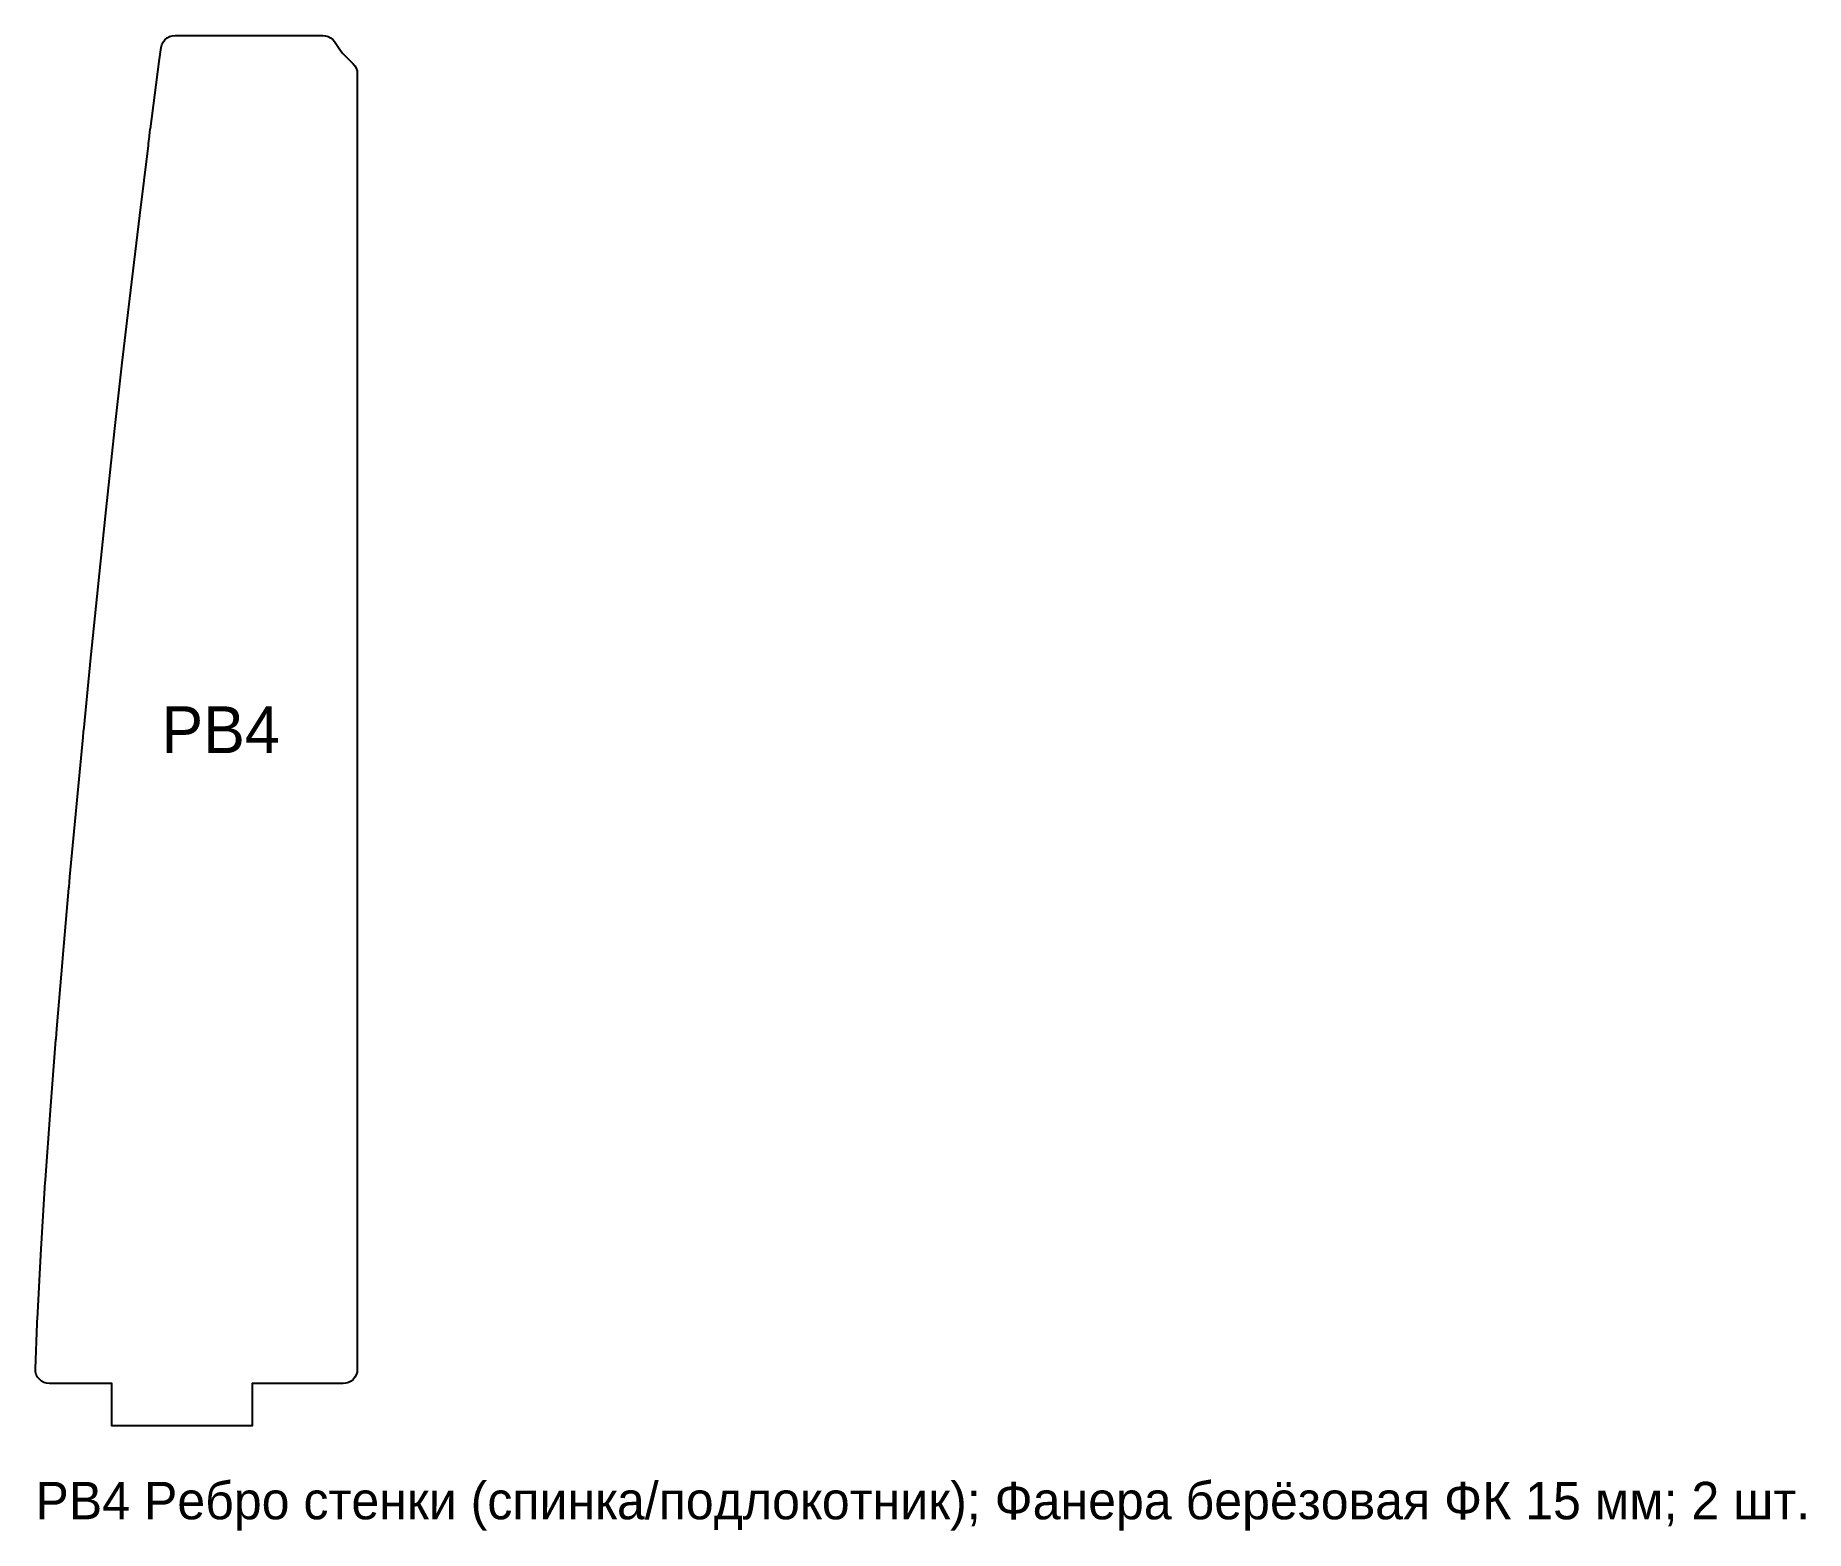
# Model space of a CAD drawing. Header units: millimetres. Extents: x 0 to 378, y -22 to 297.
import ezdxf
from ezdxf.enums import TextEntityAlignment as Align

# ---------------------------------------------------------------- set-up
doc = ezdxf.new("R2010")
doc.units = ezdxf.units.MM
doc.layers.add('CUT_OUT', color=7, linetype='Continuous')
doc.layers.add('TEXT', color=8, linetype='Continuous')

msp = doc.modelspace()

# ---------------------------------------------------------------- linework, layer by layer
at = {"layer": 'CUT_OUT'}
msp.add_lwpolyline([(2.4, 9.06), (1.82, 9.24), (1.29, 9.53), (0.84, 9.92), (0.46, 10.39), (0.19, 10.93), (0.04, 11.52), (0, 12.12), (0.38, 21.85), (0.39, 22.08), (0.4, 22.44), (0.4, 22.48), (0.42, 22.78), (0.42, 22.79), (1.13, 36.45), (1.13, 36.49), (2.04, 50.83), (2.05, 51.08), (2.1, 51.83), (2.1, 51.85), (2.14, 52.53), (2.14, 52.55), (3.21, 67.36), (3.21, 67.38), (4.39, 82.45), (4.41, 82.67), (4.49, 83.74), (4.49, 83.76), (4.57, 84.74), (4.57, 84.75), (5.84, 99.83), (5.84, 99.84), (7.17, 114.86), (7.19, 115.03), (7.28, 116.17), (7.28, 116.18), (7.38, 117.24), (7.38, 117.25), (8.76, 132.11), (8.76, 132.12), (10.2, 147.08), (10.21, 147.18), (10.3, 148.18), (10.3, 148.19), (10.4, 149.15), (10.4, 149.15), (11.87, 164.04), (11.87, 164.05), (13.41, 179.18), (13.49, 179.91), (13.49, 179.92), (13.56, 180.61), (15.13, 195.67), (15.13, 195.68), (16.79, 211.04), (16.79, 211.04), (16.86, 211.7), (16.86, 211.71), (18.57, 227.03), (18.57, 227.04), (19.82, 237.84), (20.37, 242.57), (20.37, 242.58), (22.29, 258.52), (22.29, 258.53), (24.15, 273.46), (24.2, 273.94), (24.38, 275.44), (24.39, 275.54), (24.55, 277.01), (24.56, 277.07), (26.44, 291.42), (26.45, 291.46), (26.88, 294.43), (27.03, 295.02), (27.29, 295.57), (27.67, 296.06), (28.13, 296.46), (28.66, 296.75), (29.24, 296.94), (29.85, 297), (61.42, 297), (62.01, 296.94), (62.57, 296.77), (63.09, 296.5), (63.54, 296.12), (63.91, 295.67), (65.17, 293.79), (65.73, 293.11), (67.91, 290.95), (68.28, 290.49), (68.56, 289.97), (68.73, 289.41), (68.79, 288.82), (68.79, 12), (68.73, 11.41), (68.56, 10.85), (68.28, 10.33), (67.91, 9.88), (67.45, 9.51), (66.94, 9.23), (66.37, 9.06), (65.79, 9), (46.34, 9), (46.34, 0), (16.34, 0), (16.34, 9), (3, 9), (2.4, 9.06)], close=True, dxfattribs=at)

# ---------------------------------------------------------------- texts
at = {"layer": 'TEXT'}
msp.add_text('РВ4', height=10, dxfattribs=at).set_placement((39.57, 148.67), align=Align.MIDDLE_CENTER)
msp.add_text('РВ4 Ребро стенки (спинка/подлокотник); Фанера берёзовая ФК 15 мм; 2 шт.', height=8, dxfattribs=at).set_placement((0, -20))

doc.saveas('drawing.dxf')
